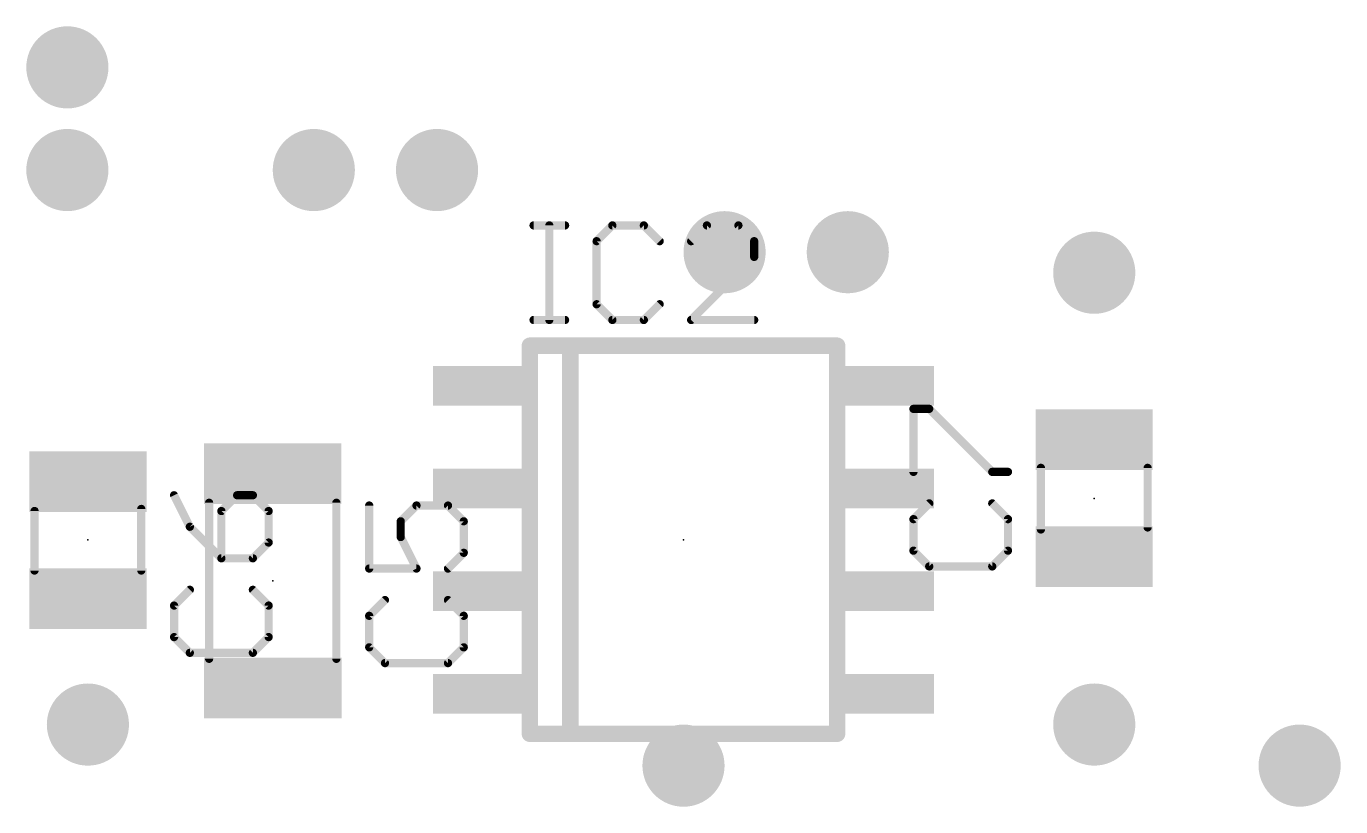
# Model space of a CAD drawing. Extents: x -10 to 136, y 0 to 101.
# Drawn here: x 49.78 to 66.04, y 35.31 to 44.96 of the extents above; entities that cross this region are included whole.
import ezdxf

# ---------------------------------------------------------------- set-up
doc = ezdxf.new("R2010")
doc.units = 0
for name, color, linetype in [('18', 92, 'CONTINUOUS'), ('23', 7, 'CONTINUOUS'), ('25', 253, 'CONTINUOUS'), ('51', 253, 'CONTINUOUS')]:
    doc.layers.add(name, color=color, linetype=linetype)

# ---------------------------------------------------------------- blocks, each defined once
blk = doc.blocks.new('RECT')
blk.add_solid([(-0.5, -0.5), (0.5, -0.5), (-0.5, 0.5), (0.5, 0.5)])
blk = doc.blocks.new('ROUNDV')
at = {"const_width": 0.5}
blk.add_lwpolyline([(0, -0.25, 1), (0, 0.25, 1), (0, -0.25)], format="xyb", dxfattribs=at)

msp = doc.modelspace()

# ---------------------------------------------------------------- linework, layer by layer
at = {"layer": '23'}
for p in [(62.992, 39.116), (50.546, 38.608), (57.912, 38.608), (52.832, 38.1)]:
    msp.add_point(p, dxfattribs=at)
at = {"layer": '25', "const_width": 0.1016}
for points in [[(56.0578, 42.4951), (56.4475, 42.4951)], [(56.2526, 41.3258), (56.2526, 42.4951)], [(57.0321, 42.4951), (56.8373, 42.3002)], [(57.4219, 42.4951), (57.0321, 42.4951)], [(57.6168, 42.3002), (57.4219, 42.4951)], [(58.2014, 42.4951), (58.0066, 42.3002)], [(58.5912, 42.4951), (58.2014, 42.4951)], [(58.7861, 42.3002), (58.5912, 42.4951)], [(56.8373, 42.3002), (56.8373, 41.5206)], [(58.7861, 42.1053), (58.7861, 42.3002)], [(58.0066, 41.3258), (58.7861, 42.1053)], [(56.8373, 41.5206), (57.0321, 41.3258)], [(57.4219, 41.3258), (57.6168, 41.5206)], [(56.0578, 41.3258), (56.4475, 41.3258)], [(57.0321, 41.3258), (57.4219, 41.3258)], [(58.7861, 41.3258), (58.0066, 41.3258)], [(60.7559, 39.4471), (60.7559, 40.2266)], [(60.7559, 40.2266), (60.9508, 40.2266)], [(60.9508, 40.2266), (61.7304, 39.4471)], [(61.7304, 39.4471), (61.9252, 39.4471)], [(51.6119, 39.1579), (51.8068, 38.7681)], [(52.3915, 39.1579), (52.1966, 38.963)], [(52.5864, 39.1579), (52.3915, 39.1579)], [(52.7812, 38.963), (52.5864, 39.1579)], [(54.0249, 39.0309), (54.0249, 38.2514)], [(54.4147, 38.836), (54.6096, 39.0309)], [(54.6096, 39.0309), (54.9994, 39.0309)], [(54.9994, 39.0309), (55.1942, 38.836)], [(60.9508, 39.0573), (60.7559, 38.8624)], [(61.9252, 38.8624), (61.7304, 39.0573)], [(52.1966, 38.963), (52.1966, 38.3784)], [(52.7812, 38.5732), (52.7812, 38.963)], [(54.4147, 38.6411), (54.4147, 38.836)], [(55.1942, 38.836), (55.1942, 38.4462)], [(60.7559, 38.8624), (60.7559, 38.4726)], [(61.9252, 38.4726), (61.9252, 38.8624)], [(51.8068, 38.7681), (52.1966, 38.3784)], [(54.6096, 38.2514), (54.4147, 38.6411)], [(52.5864, 38.3784), (52.7812, 38.5732)], [(52.1966, 38.3784), (52.5864, 38.3784)], [(55.1942, 38.4462), (54.9994, 38.2514)], [(60.7559, 38.4726), (60.9508, 38.2778)], [(61.7304, 38.2778), (61.9252, 38.4726)], [(54.0249, 38.2514), (54.6096, 38.2514)], [(60.9508, 38.2778), (61.7304, 38.2778)], [(51.8068, 37.9886), (51.6119, 37.7937)], [(52.7812, 37.7937), (52.5864, 37.9886)], [(54.2198, 37.8616), (54.0249, 37.6667)], [(55.1942, 37.6667), (54.9994, 37.8616)], [(51.6119, 37.7937), (51.6119, 37.4039)], [(52.7812, 37.4039), (52.7812, 37.7937)], [(54.0249, 37.6667), (54.0249, 37.2769)], [(55.1942, 37.2769), (55.1942, 37.6667)], [(51.6119, 37.4039), (51.8068, 37.2091)], [(52.5864, 37.2091), (52.7812, 37.4039)], [(51.8068, 37.2091), (52.5864, 37.2091)], [(54.0249, 37.2769), (54.2198, 37.0821)], [(54.9994, 37.0821), (55.1942, 37.2769)], [(54.2198, 37.0821), (54.9994, 37.0821)]]:
    msp.add_lwpolyline(points, dxfattribs=at)
at = {"layer": '25', "const_width": 0.0508}
for points in [[(56.0578, 42.5205, 1), (56.0578, 42.4697)], [(56.278, 42.4951, 1), (56.2272, 42.4951)], [(56.4475, 42.4697, 1), (56.4475, 42.5205)], [(57.0321, 42.5205, 1), (57.0321, 42.4697)], [(57.0501, 42.4771, 1), (57.0141, 42.5131)], [(57.4399, 42.5131, 1), (57.4039, 42.4771)], [(57.4219, 42.4697, 1), (57.4219, 42.5205)], [(58.2014, 42.5205, 1), (58.2014, 42.4697)], [(58.2194, 42.4771, 1), (58.1834, 42.5131)], [(58.6092, 42.5131, 1), (58.5732, 42.4771)], [(58.5912, 42.4697, 1), (58.5912, 42.5205)], [(56.8193, 42.3182, 1), (56.8553, 42.2822)], [(56.8627, 42.3002, 1), (56.8119, 42.3002)], [(57.5988, 42.2822, 1), (57.6348, 42.3182)], [(57.9886, 42.3182, 1), (58.0246, 42.2822)], [(58.8115, 42.3002, 1), (58.7607, 42.3002)], [(58.7681, 42.2822, 1), (58.8041, 42.3182)], [(58.7607, 42.1053, 1), (58.8115, 42.1053)], [(58.8041, 42.0873, 1), (58.7681, 42.1233)], [(56.8553, 41.5386, 1), (56.8193, 41.5026)], [(56.8119, 41.5206, 1), (56.8627, 41.5206)], [(57.6348, 41.5026, 1), (57.5988, 41.5386)], [(56.0578, 41.3512, 1), (56.0578, 41.3004)], [(56.2272, 41.3258, 1), (56.278, 41.3258)], [(56.4475, 41.3004, 1), (56.4475, 41.3512)], [(57.0321, 41.3512, 1), (57.0321, 41.3004)], [(57.0141, 41.3078, 1), (57.0501, 41.3438)], [(57.4039, 41.3438, 1), (57.4399, 41.3078)], [(57.4219, 41.3004, 1), (57.4219, 41.3512)], [(57.9886, 41.3438, 1), (58.0246, 41.3078)], [(58.0066, 41.3512, 1), (58.0066, 41.3004)], [(58.7861, 41.3004, 1), (58.7861, 41.3512)], [(60.7813, 40.2266, 1), (60.7305, 40.2266)], [(60.7559, 40.252, 1), (60.7559, 40.2012)], [(60.9688, 40.2446, 1), (60.9328, 40.2086)], [(60.9508, 40.2012, 1), (60.9508, 40.252)], [(60.7305, 39.4471, 1), (60.7813, 39.4471)], [(61.7304, 39.4725, 1), (61.7304, 39.4217)], [(61.7124, 39.4291, 1), (61.7484, 39.4651)], [(61.9252, 39.4217, 1), (61.9252, 39.4725)], [(51.6346, 39.1693, 1), (51.5892, 39.1465)], [(52.3915, 39.1833, 1), (52.3915, 39.1325)], [(52.4095, 39.1399, 1), (52.3735, 39.1759)], [(52.6044, 39.1759, 1), (52.5684, 39.1399)], [(52.5864, 39.1325, 1), (52.5864, 39.1833)], [(54.0503, 39.0309, 1), (53.9995, 39.0309)], [(54.6096, 39.0563, 1), (54.6096, 39.0055)], [(54.6276, 39.0129, 1), (54.5916, 39.0489)], [(55.0174, 39.0489, 1), (54.9814, 39.0129)], [(54.9994, 39.0055, 1), (54.9994, 39.0563)], [(60.9688, 39.0393, 1), (60.9328, 39.0753)], [(61.7484, 39.0753, 1), (61.7124, 39.0393)], [(52.1786, 38.981, 1), (52.2146, 38.945)], [(52.222, 38.963, 1), (52.1712, 38.963)], [(52.8066, 38.963, 1), (52.7558, 38.963)], [(52.7632, 38.945, 1), (52.7992, 38.981)], [(54.3967, 38.854, 1), (54.4327, 38.818)], [(54.4401, 38.836, 1), (54.3893, 38.836)], [(55.2196, 38.836, 1), (55.1688, 38.836)], [(55.1762, 38.818, 1), (55.2122, 38.854)], [(60.7379, 38.8804, 1), (60.7739, 38.8444)], [(60.7813, 38.8624, 1), (60.7305, 38.8624)], [(61.9506, 38.8624, 1), (61.8998, 38.8624)], [(61.9072, 38.8444, 1), (61.9432, 38.8804)], [(51.8248, 38.7861, 1), (51.7888, 38.7501)], [(51.7841, 38.7567, 1), (51.8295, 38.7795)], [(54.4374, 38.6525, 1), (54.392, 38.6297)], [(52.7558, 38.5732, 1), (52.8066, 38.5732)], [(52.7992, 38.5552, 1), (52.7632, 38.5912)], [(54.3893, 38.6411, 1), (54.4401, 38.6411)], [(52.1966, 38.4038, 1), (52.1966, 38.353)], [(52.1712, 38.3784, 1), (52.222, 38.3784)], [(52.1786, 38.3604, 1), (52.2146, 38.3964)], [(52.5684, 38.3964, 1), (52.6044, 38.3604)], [(52.5864, 38.353, 1), (52.5864, 38.4038)], [(55.1688, 38.4462, 1), (55.2196, 38.4462)], [(55.2122, 38.4282, 1), (55.1762, 38.4642)], [(60.7739, 38.4906, 1), (60.7379, 38.4546)], [(60.7305, 38.4726, 1), (60.7813, 38.4726)], [(61.8998, 38.4726, 1), (61.9506, 38.4726)], [(61.9432, 38.4546, 1), (61.9072, 38.4906)], [(54.0249, 38.2768, 1), (54.0249, 38.226)], [(53.9995, 38.2514, 1), (54.0503, 38.2514)], [(54.5869, 38.24, 1), (54.6323, 38.2628)], [(54.6096, 38.226, 1), (54.6096, 38.2768)], [(54.9814, 38.2694, 1), (55.0174, 38.2334)], [(60.9508, 38.3032, 1), (60.9508, 38.2524)], [(60.9328, 38.2598, 1), (60.9688, 38.2958)], [(61.7124, 38.2958, 1), (61.7484, 38.2598)], [(61.7304, 38.2524, 1), (61.7304, 38.3032)], [(51.8248, 37.9706, 1), (51.7888, 38.0066)], [(52.6044, 38.0066, 1), (52.5684, 37.9706)], [(54.2378, 37.8436, 1), (54.2018, 37.8796)], [(55.0174, 37.8796, 1), (54.9814, 37.8436)], [(51.5939, 37.8117, 1), (51.6299, 37.7757)], [(51.6373, 37.7937, 1), (51.5865, 37.7937)], [(52.8066, 37.7937, 1), (52.7558, 37.7937)], [(52.7632, 37.7757, 1), (52.7992, 37.8117)], [(54.0503, 37.6667, 1), (53.9995, 37.6667)], [(55.2196, 37.6667, 1), (55.1688, 37.6667)], [(54.0069, 37.6847, 1), (54.0429, 37.6487)], [(55.1762, 37.6487, 1), (55.2122, 37.6847)], [(51.6299, 37.4219, 1), (51.5939, 37.3859)], [(51.5865, 37.4039, 1), (51.6373, 37.4039)], [(52.7558, 37.4039, 1), (52.8066, 37.4039)], [(52.7992, 37.3859, 1), (52.7632, 37.4219)], [(51.8068, 37.2345, 1), (51.8068, 37.1837)], [(51.7888, 37.1911, 1), (51.8248, 37.2271)], [(52.5684, 37.2271, 1), (52.6044, 37.1911)], [(52.5864, 37.1837, 1), (52.5864, 37.2345)], [(54.0429, 37.2949, 1), (54.0069, 37.2589)], [(53.9995, 37.2769, 1), (54.0503, 37.2769)], [(55.1688, 37.2769, 1), (55.2196, 37.2769)], [(55.2122, 37.2589, 1), (55.1762, 37.2949)], [(54.2198, 37.1075, 1), (54.2198, 37.0567)], [(54.2018, 37.0641, 1), (54.2378, 37.1001)], [(54.9814, 37.1001, 1), (55.0174, 37.0641)], [(54.9994, 37.0567, 1), (54.9994, 37.1075)]]:
    msp.add_lwpolyline(points, format="xyb", dxfattribs=at)
at = {"layer": '51'}
for points, const_width in [([(56.012, 36.208), (56.012, 41.008)], 0.2032), ([(56.012, 41.008), (56.512, 41.008)], 0.2032), ([(56.512, 41.008), (59.812, 41.008)], 0.2032), ([(56.512, 36.208), (56.512, 41.008)], 0.2032), ([(59.812, 41.008), (59.812, 36.208)], 0.2032), ([(62.332, 38.735), (62.332, 39.497)], 0.1016), ([(63.652, 38.76), (63.652, 39.497)], 0.1016), ([(49.886, 38.964), (49.886, 38.227)], 0.1016), ([(51.206, 38.989), (51.206, 38.227)], 0.1016), ([(52.045, 39.065), (52.045, 37.135)], 0.1016), ([(53.619, 39.065), (53.619, 37.135)], 0.1016), ([(56.512, 36.208), (56.012, 36.208)], 0.2032), ([(59.812, 36.208), (56.512, 36.208)], 0.2032)]:
    msp.add_lwpolyline(points, dxfattribs=dict(at, const_width=const_width))
for points, const_width in [([(56.0628, 41.008, 1), (55.9612, 41.008)], 0.1016), ([(56.012, 41.0588, 1), (56.012, 40.9572)], 0.1016), ([(56.512, 41.0588, 1), (56.512, 40.9572)], 0.1016), ([(56.5628, 41.008, 1), (56.4612, 41.008)], 0.1016), ([(56.512, 40.9572, 1), (56.512, 41.0588)], 0.1016), ([(59.8628, 41.008, 1), (59.7612, 41.008)], 0.1016), ([(59.812, 40.9572, 1), (59.812, 41.0588)], 0.1016), ([(62.3574, 39.497, 1), (62.3066, 39.497)], 0.0508), ([(63.6774, 39.497, 1), (63.6266, 39.497)], 0.0508), ([(49.9114, 38.964, 1), (49.8606, 38.964)], 0.0508), ([(51.2314, 38.989, 1), (51.1806, 38.989)], 0.0508), ([(52.0704, 39.065, 1), (52.0196, 39.065)], 0.0508), ([(53.6444, 39.065, 1), (53.5936, 39.065)], 0.0508), ([(62.3066, 38.735, 1), (62.3574, 38.735)], 0.0508), ([(63.6266, 38.76, 1), (63.6774, 38.76)], 0.0508), ([(49.8606, 38.227, 1), (49.9114, 38.227)], 0.0508), ([(51.1806, 38.227, 1), (51.2314, 38.227)], 0.0508), ([(52.0196, 37.135, 1), (52.0704, 37.135)], 0.0508), ([(53.5936, 37.135, 1), (53.6444, 37.135)], 0.0508), ([(56.012, 36.2588, 1), (56.012, 36.1572)], 0.1016), ([(55.9612, 36.208, 1), (56.0628, 36.208)], 0.1016), ([(56.512, 36.2588, 1), (56.512, 36.1572)], 0.1016), ([(56.4612, 36.208, 1), (56.5628, 36.208)], 0.1016), ([(56.512, 36.1572, 1), (56.512, 36.2588)], 0.1016), ([(59.7612, 36.208, 1), (59.8628, 36.208)], 0.1016), ([(59.812, 36.1572, 1), (59.812, 36.2588)], 0.1016)]:
    msp.add_lwpolyline(points, format="xyb", dxfattribs=dict(at, const_width=const_width))

# ---------------------------------------------------------------- block references
at = {"layer": '18', "xscale": 1.016, "yscale": 1.016}
for p in [(50.292, 44.45), (50.292, 43.18), (53.34, 43.18), (54.864, 43.18), (58.42, 42.164), (59.944, 42.164), (62.992, 41.91), (50.546, 36.322), (62.992, 36.322), (57.912, 35.814), (65.532, 35.814)]:
    msp.add_blockref('ROUNDV', p, dxfattribs=at)
at = {"layer": '51'}
for p, xscale, yscale, rotation in [((55.362, 40.513), 0.49, 1.1, 270), ((60.462, 40.513), 0.49, 1.1, 270), ((62.9909, 39.8466), 0.7501, 1.4501, 90), ((50.547, 39.3251), 0.7501, 1.4501, 270), ((52.831, 39.4267), 0.7501, 1.7, 270), ((55.362, 39.243), 0.49, 1.1, 270), ((60.462, 39.243), 0.49, 1.1, 270), ((62.9908, 38.3989), 0.7501, 1.4501, 90), ((50.5471, 37.8774), 0.7501, 1.4501, 270), ((55.362, 37.973), 0.49, 1.1, 270), ((60.462, 37.973), 0.49, 1.1, 270), ((52.8329, 36.7733), 0.7501, 1.7, 270), ((55.362, 36.703), 0.49, 1.1, 270), ((60.462, 36.703), 0.49, 1.1, 270)]:
    msp.add_blockref('RECT', p, dxfattribs=dict(at, xscale=xscale, yscale=yscale, rotation=rotation))

doc.saveas('drawing.dxf')
